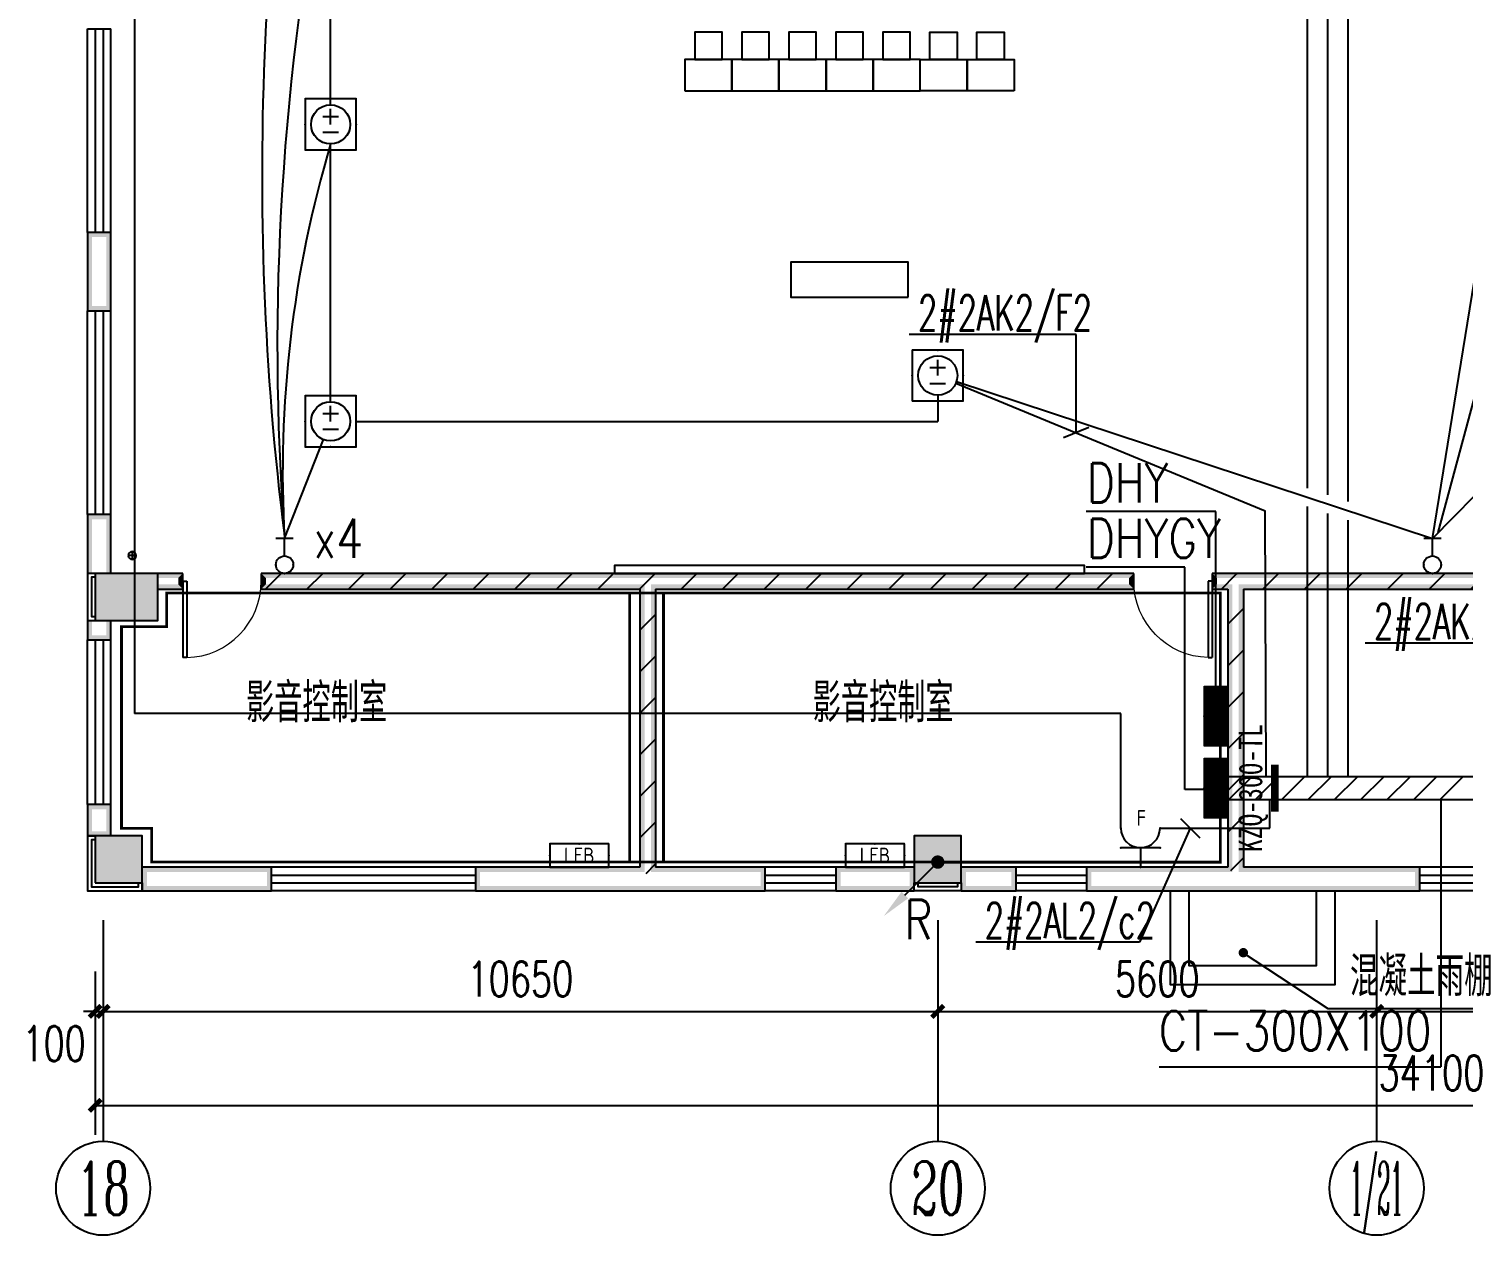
# Model space of a CAD drawing. Extents: x 101023 to 279373, y -114511 to 293844.
# Drawn here: x 205381 to 223686, y 81442 to 96838 of the extents above; entities that cross this region are included whole.
import ezdxf
from ezdxf.enums import TextEntityAlignment as Align

# ---------------------------------------------------------------- set-up
doc = ezdxf.new("R2010")
doc.units = 0
doc.header["$LTSCALE"] = 1000
doc.header["$MEASUREMENT"] = 0
for name, color, linetype in [('A-WALL-PATT', 252, 'Continuous'), ('AXIS', 3, 'Continuous'), ('AXIS_TEXT', 7, 'Continuous'), ('BZ', 7, 'Continuous'), ('CABLETRAY', 3, 'Continuous'), ('COLUMN', 2, 'Continuous'), ('DIM-照明', 3, 'Continuous'), ('DIM_LEAD', 3, 'Continuous'), ('DOOR_FIRE', 4, 'Continuous'), ('EQUIP-动力', 3, 'Continuous'), ('EQUIP-插座', 3, 'Continuous'), ('EQUIP-照明', 3, 'Continuous'), ('EQUIP-箱柜', 3, 'Continuous'), ('LWIRE', 4, 'Continuous'), ('PUB_DIM', 3, 'Continuous'), ('PUB_HATCH', 8, 'Continuous'), ('PUB_TEXT', 7, 'Continuous'), ('PUB_WALL', 2, 'Continuous'), ('STAIR', 2, 'Continuous'), ('TEL_HATCH', 8, 'Continuous'), ('WALL', 2, 'Continuous'), ('WINDOW', 2, 'Continuous'), ('WIRE-接地', 4, 'Continuous'), ('WIRE-照明', 6, 'Continuous'), ('家具', 8, 'Continuous'), ('抗震支吊架', 2, 'Continuous'), ('排水', 153, 'Continuous')]:
    doc.layers.add(name, color=color, linetype=linetype)
doc.styles.add('_TCH_AXIS', font='COMPLEX', dxfattribs={"bigfont": 'GBCBIG'})
doc.styles.add('_TCH_DIM', font='simplex.shx', dxfattribs={"bigfont": 'gbcbig.shx'})
doc.styles.add('_TCH_DIM_T3', font='SIMPLEX', dxfattribs={"width": 0.705882, "bigfont": 'GBCBIG'})
doc.styles.add('_TEL_ATTDEF', font='gbenor', dxfattribs={"bigfont": 'gbcbig'})
doc.styles.add('_TEL_DIM', font='simplex.shx', dxfattribs={"width": 0.8, "height": 3.5, "bigfont": 'gbcbig.shx'})
doc.styles.add('COMPLEX', font='COMPLEX')
doc.styles.add('kzcad', font='', dxfattribs={"width": 0.8})
doc.styles.get("Standard").update_dxf_attribs({"font": 'simplex.shx', "width": 0.8, "bigfont": 'gbcbig.shx'})
doc.styles.add('TG_LINETYPE', font='simplex.shx', dxfattribs={"width": 0.8, "height": 4.5, "bigfont": 'gbcbig.shx'})
doc.styles.get('kzcad').set_extended_font_data('SimSun')
doc.linetypes.add('TG_接地', pattern='A,0.75,0,["/",TG_LINETYPE,S=0.05,R=-8.594367,X=-0.1,Y=-0.045],0.65,-0.13,0.13,-0.13', length=2)
doc.dimstyles.new('_TCH_ARCH&&150', dxfattribs={"dimtxt": 446.25, "dimasz": 150, "dimexe": 375, "dimexo": 450, "dimgap": 189.375, "dimtad": 1, "dimdec": 0, "dimzin": 0, "dimdsep": 46, "dimtxsty": '_TCH_DIM_T3', "dimblk": 'ARCHTICK', "dimcen": 0.09, "dimclrt": 7, "dimazin": 2, "dimtfac": 1, "dimtdec": 0, "dimtix": 1, "dimtmove": 2, "dimatfit": 3, "dimfxl": 1, "dimtolj": 1, "dimtzin": 0, "dimarcsym": 0})
pattern_1 = [(45, (-906447.23, -635367.28), (-265.16515, 265.16515), [])]

# ---------------------------------------------------------------- blocks, each defined once
blk = doc.blocks.new('$equip$00002889')
for p, q in [((-0.65, 0.65), (-0.65, -0.65)), ((0.65, 0.65), (-0.65, 0.65)), ((0, 0), (0, 0.4)), ((0.65, -0.65), (0.65, 0.65)), ((-0.2, 0.2), (0.2, 0.2)), ((-0.2, -0.2), (0.2, -0.2)), ((-0.65, -0.65), (0.65, -0.65))]:
    blk.add_line(p, q)
at = {"const_width": 0.04}
blk.add_lwpolyline([(-0.65, 0.65), (-0.65, -0.65), (0.65, -0.65), (0.65, 0.65), (-0.65, 0.65), (-0.65, -0.65)], dxfattribs=at)
blk.add_circle((0, 0), 0.5)
for p in [(0, 0.65), (-0.65, 0), (0.65, 0), (0, -0.65)]:
    blk.add_point(p)
at = {"color": 7, "style": '_TEL_DIM', "flags": 1}
for tag in ['A', 'REMARK']:
    blk.add_attdef(tag, text='', height=0.00002, dxfattribs=at).set_placement((0, 0), align=Align.MIDDLE_CENTER)
blk = doc.blocks.new('$equip$00002810')
for p, q in [((0.5, 0.5), (-0.5, 0.5)), ((0, 0.5), (0, 0))]:
    blk.add_line(p, q)
blk.add_arc((0, 1), 0.5, 180, 0)
for p in [(-0.5, 1), (0.5, 1), (-0.5, 0.5), (0.5, 0.5), (0, 0)]:
    blk.add_point(p)
at = {"color": 7, "style": '_TEL_DIM'}
blk.add_attdef('$TEXT$', text='', height=0.4, dxfattribs=at).set_placement((0.023, 1.257), align=Align.MIDDLE_CENTER)
at = {"color": 7, "style": '_TEL_DIM', "flags": 1}
for tag in ['A', 'REMARK']:
    blk.add_attdef(tag, text='', height=0.000025, dxfattribs=at).set_placement((0, 0), align=Align.MIDDLE_CENTER)
blk = doc.blocks.new('*X151')
at = {"color": 0}
for p, q in [((-250, 33), (-83, 200)), ((-250, 68), (-118, 200)), ((-250, 104), (-154, 200)), ((-250, 139), (-189, 200)), ((-250, 174), (-224, 200)), ((-247, 0), (-47, 200)), ((-212, 0), (-12, 200)), ((-177, 0), (23, 200)), ((-141, 0), (59, 200)), ((-106, 0), (94, 200)), ((-71, 0), (129, 200)), ((-35, 0), (165, 200)), ((0, 0), (200, 200)), ((35, 0), (235, 200)), ((71, 0), (250, 179)), ((106, 0), (250, 144)), ((141, 0), (250, 109)), ((177, 0), (250, 73)), ((212, 0), (250, 38)), ((247, 0), (250, 3))]:
    blk.add_line(p, q, dxfattribs=at)
blk = doc.blocks.new('$equip$00002943')
for p, q in [((-0.75, 0.6), (-0.75, 0)), ((0.75, 0.6), (-0.75, 0.6)), ((0.75, 0), (0.75, 0.6)), ((-0.75, 0), (0.75, 0))]:
    blk.add_line(p, q)
for points, const_width in [([(-0.75, 0.3), (0.75, 0.3)], 0.6), ([(-0.75, 0.6), (-0.75, 0), (0.75, 0), (0.75, 0.6), (-0.75, 0.6), (-0.75, 0)], 0.04)]:
    blk.add_lwpolyline(points, dxfattribs=dict(const_width=const_width))
for p in [(0, 0.6), (-0.75, 0.3), (0, 0), (0.75, 0.3)]:
    blk.add_point(p)
at = {"xscale": 0.00300000000061118, "yscale": 0.00300000000061118, "zscale": 0.00300000000061118}
blk.add_blockref('*X151', (0, 0), dxfattribs=at)
at = {"color": 7, "style": '_TEL_DIM', "flags": 1}
for tag in ['A', 'REMARK']:
    blk.add_attdef(tag, text='', height=0.00002, dxfattribs=at).set_placement((0, 0), align=Align.MIDDLE_CENTER)
blk = doc.blocks.new('$equip$00002672')
for p, q in [((0.222, 0.889), (-0.222, 0.889)), ((0, 0.444), (0, 0.889))]:
    blk.add_line(p, q)
blk.add_circle((0, 0.222), 0.222)
for p in [(0, 0.889), (-0.222, 0.222), (0, 0), (0.222, 0.222)]:
    blk.add_point(p)
at = {"color": 7, "style": '_TEL_DIM', "flags": 1}
for tag in ['A', 'REMARK']:
    blk.add_attdef(tag, text='', height=0.00002, dxfattribs=at).set_placement((0, 0), align=Align.MIDDLE_CENTER)
blk = doc.blocks.new('ng')
at = {"layer": '排水'}
for p, q in [((345991, 781358), (346091, 781358)), ((346041, 781408), (346041, 781308))]:
    blk.add_line(p, q, dxfattribs=at)
blk.add_circle((346041, 781358), 50, dxfattribs=at)
blk = doc.blocks.new('雨水管')
at = {"layer": '排水', "xscale": -1}
blk.add_blockref('ng', (1354071, -102889), dxfattribs=at)
blk = doc.blocks.new('_AXISO')
blk.add_circle((0, 0), 0.5)
at = {"layer": 'AXIS_TEXT', "style": 'COMPLEX', "width": 1.041667}
blk.add_attdef('A', text='', height=0.56, dxfattribs=at).set_placement((-0.25, -0.28), (0.25, -0.28), align=Align.FIT)
blk = doc.blocks.new('_ArchTick')
at = {"color": 0, "linetype": 'ByBlock', "const_width": 0.4}
blk.add_lwpolyline([(-0.5, -0.5), (0.5, 0.5)], dxfattribs=at)
blk = doc.blocks.new('*D101')
at = {"layer": 'Defpoints', "color": 0, "transparency": 16777216}
for p in [(1007608, 802280), (1041708, 802280), (1041708, 800203)]:
    blk.add_point(p, dxfattribs=at)
at = {"layer": 'PUB_DIM', "color": 0, "lineweight": -2, "transparency": 16777216}
for p, q in [((1007608, 801830), (1007608, 799828)), ((1041708, 801830), (1041708, 799828)), ((1007608, 800203), (1041708, 800203))]:
    blk.add_line(p, q, dxfattribs=at)
at = {"layer": 'PUB_DIM', "color": 0, "lineweight": -2, "transparency": 16777216, "xscale": 150, "yscale": 150, "zscale": 150, "rotation": 180}
blk.add_blockref('_ArchTick', (1007608, 800203), dxfattribs=at)
at = {"layer": 'PUB_DIM', "color": 0, "lineweight": -2, "transparency": 16777216, "xscale": 150, "yscale": 150, "zscale": 150}
blk.add_blockref('_ArchTick', (1041708, 800203), dxfattribs=at)
at = {"layer": 'PUB_DIM', "color": 7, "transparency": 16777216, "insert": (1024658, 800616), "char_height": 446.2, "attachment_point": 5, "style": '_TCH_DIM_T3'}
blk.add_mtext('\\A1;34100', dxfattribs=at)
blk = doc.blocks.new('*D102')
at = {"layer": 'Defpoints', "color": 0, "transparency": 16777216}
for p in [(1007608, 802363), (1007708, 802363), (1007708, 801403)]:
    blk.add_point(p, dxfattribs=at)
at = {"layer": 'PUB_DIM', "color": 0, "lineweight": -2, "transparency": 16777216}
for p, q in [((1007608, 801913), (1007608, 801028)), ((1007708, 801913), (1007708, 801028)), ((1007608, 801403), (1007458, 801403)), ((1007608, 801403), (1007708, 801403)), ((1007708, 801403), (1007858, 801403))]:
    blk.add_line(p, q, dxfattribs=at)
at = {"layer": 'PUB_DIM', "color": 0, "lineweight": -2, "transparency": 16777216, "xscale": 150, "yscale": 150, "zscale": 150}
blk.add_blockref('_ArchTick', (1007608, 801403), dxfattribs=at)
at = {"layer": 'PUB_DIM', "color": 0, "lineweight": -2, "transparency": 16777216, "xscale": 150, "yscale": 150, "zscale": 150, "rotation": 180}
blk.add_blockref('_ArchTick', (1007708, 801403), dxfattribs=at)
at = {"layer": 'PUB_DIM', "color": 7, "transparency": 16777216, "insert": (1007083, 800991), "char_height": 446.2, "attachment_point": 5, "style": '_TCH_DIM_T3'}
blk.add_mtext('\\A1;100', dxfattribs=at)
blk = doc.blocks.new('*D103')
at = {"layer": 'Defpoints', "color": 0, "transparency": 16777216}
for p in [(1007708, 802363), (1018358, 802363), (1018358, 801403)]:
    blk.add_point(p, dxfattribs=at)
at = {"layer": 'PUB_DIM', "color": 0, "lineweight": -2, "transparency": 16777216}
for p, q in [((1007708, 801913), (1007708, 801028)), ((1018358, 801913), (1018358, 801028)), ((1007708, 801403), (1018358, 801403))]:
    blk.add_line(p, q, dxfattribs=at)
at = {"layer": 'PUB_DIM', "color": 0, "lineweight": -2, "transparency": 16777216, "xscale": 150, "yscale": 150, "zscale": 150, "rotation": 180}
blk.add_blockref('_ArchTick', (1007708, 801403), dxfattribs=at)
at = {"layer": 'PUB_DIM', "color": 0, "lineweight": -2, "transparency": 16777216, "xscale": 150, "yscale": 150, "zscale": 150}
blk.add_blockref('_ArchTick', (1018358, 801403), dxfattribs=at)
at = {"layer": 'PUB_DIM', "color": 7, "transparency": 16777216, "insert": (1013033, 801816), "char_height": 446.2, "attachment_point": 5, "style": '_TCH_DIM_T3'}
blk.add_mtext('\\A1;10650', dxfattribs=at)
blk = doc.blocks.new('*D104')
at = {"layer": 'Defpoints', "color": 0, "transparency": 16777216}
for p in [(1018358, 802363), (1023958, 802363), (1023958, 801403)]:
    blk.add_point(p, dxfattribs=at)
at = {"layer": 'PUB_DIM', "color": 0, "lineweight": -2, "transparency": 16777216}
for p, q in [((1018358, 801913), (1018358, 801028)), ((1023958, 801913), (1023958, 801028)), ((1018358, 801403), (1023958, 801403))]:
    blk.add_line(p, q, dxfattribs=at)
at = {"layer": 'PUB_DIM', "color": 0, "lineweight": -2, "transparency": 16777216, "xscale": 150, "yscale": 150, "zscale": 150, "rotation": 180}
blk.add_blockref('_ArchTick', (1018358, 801403), dxfattribs=at)
at = {"layer": 'PUB_DIM', "color": 0, "lineweight": -2, "transparency": 16777216, "xscale": 150, "yscale": 150, "zscale": 150}
blk.add_blockref('_ArchTick', (1023958, 801403), dxfattribs=at)
at = {"layer": 'PUB_DIM', "color": 7, "transparency": 16777216, "insert": (1021158, 801816), "char_height": 446.2, "attachment_point": 5, "style": '_TCH_DIM_T3'}
blk.add_mtext('\\A1;5600', dxfattribs=at)
blk = doc.blocks.new('*D105')
at = {"layer": 'Defpoints', "color": 0, "transparency": 16777216}
for p in [(1023958, 802363), (1028858, 802363), (1028858, 801403)]:
    blk.add_point(p, dxfattribs=at)
at = {"layer": 'PUB_DIM', "color": 0, "lineweight": -2, "transparency": 16777216}
for p, q in [((1023958, 801913), (1023958, 801028)), ((1028858, 801913), (1028858, 801028)), ((1023958, 801403), (1028858, 801403))]:
    blk.add_line(p, q, dxfattribs=at)
at = {"layer": 'PUB_DIM', "color": 0, "lineweight": -2, "transparency": 16777216, "xscale": 150, "yscale": 150, "zscale": 150, "rotation": 180}
blk.add_blockref('_ArchTick', (1023958, 801403), dxfattribs=at)
at = {"layer": 'PUB_DIM', "color": 0, "lineweight": -2, "transparency": 16777216, "xscale": 150, "yscale": 150, "zscale": 150}
blk.add_blockref('_ArchTick', (1028858, 801403), dxfattribs=at)
at = {"layer": 'PUB_DIM', "color": 7, "transparency": 16777216, "insert": (1026408, 801816), "char_height": 446.2, "attachment_point": 5, "style": '_TCH_DIM_T3'}
blk.add_mtext('\\A1;4900', dxfattribs=at)
blk = doc.blocks.new('gf')
at = {"layer": '家具'}
for points in [[(710704, 817613), (710704, 823613), (710804, 823613), (710804, 817613)], [(716859, 822713), (716859, 822113), (717259, 822113), (717259, 822713)], [(717259, 822588), (717259, 822238), (717609, 822238), (717609, 822588)], [(716859, 822113), (716859, 821513), (717259, 821513), (717259, 822113)], [(717259, 821988), (717259, 821638), (717609, 821638), (717609, 821988)], [(714226, 821363), (714676, 821363), (714676, 819863), (714226, 819863)], [(716859, 820913), (716859, 821513), (717259, 821513), (717259, 820913)], [(717259, 821038), (717259, 821388), (717609, 821388), (717609, 821038)], [(716859, 820313), (716859, 820913), (717259, 820913), (717259, 820313)], [(717259, 820438), (717259, 820788), (717609, 820788), (717609, 820438)], [(716859, 819713), (716859, 820313), (717259, 820313), (717259, 819713)], [(717259, 819838), (717259, 820188), (717609, 820188), (717609, 819838)], [(716859, 819113), (716859, 819713), (717259, 819713), (717259, 819113)], [(717259, 819238), (717259, 819588), (717609, 819588), (717609, 819238)], [(716859, 818513), (716859, 819113), (717259, 819113), (717259, 818513)], [(717259, 818638), (717259, 818988), (717609, 818988), (717609, 818638)]]:
    blk.add_lwpolyline(points, close=True, dxfattribs=at)
blk = doc.blocks.new('$WINLIB2D$00000001')
at = {"color": 0}
for points in [[(-0.5, 0.5), (-0.5, -0.5)], [(-0.5, 0.5), (0.5, 0.5)], [(0.5, -0.5), (0.5, 0.5)], [(0.5, 0.1667), (-0.5, 0.1667)], [(0.5, -0.1667), (-0.5, -0.1667)], [(-0.5, -0.5), (0.5, -0.5)]]:
    blk.add_lwpolyline(points, dxfattribs=at)
blk = doc.blocks.new('$DorLib2D$00000001')
for p, q in [((0.45, 0.975), (0.5, 0.975)), ((0.45, 0), (0.45, 0.975)), ((0.5, 0), (0.5, 0.975)), ((0.5, 0), (0.45, 0))]:
    blk.add_line(p, q)
at = {"lineweight": 13}
blk.add_arc((0.475, 0), 0.975, 91.4693, 180, dxfattribs=at)
blk = doc.blocks.new('_FZH')
blk.add_lwpolyline([(-0.5, -0.5), (0.5, -0.5), (0.5, 0.5), (-0.5, 0.5)], close=True)
at = {"layer": 'PUB_HATCH'}
blk.add_solid([(-0.5, -0.5), (0.5, -0.5), (-0.5, 0.5), (0.5, 0.5)], dxfattribs=at)
blk = doc.blocks.new('$TelecSys$00000080')
for p, q in [((-0.7, -0.7), (0, 0)), ((0.104, 0.104), (0.104, 0.104)), ((-0.104, -0.104), (-0.104, -0.104))]:
    blk.add_line(p, q)
at = {"const_width": 0.142}
blk.add_lwpolyline([(0.071, 0, 1), (-0.071, 0, 1)], format="xyb", close=True, dxfattribs=at)
blk.add_solid([(-0.63, -0.77), (-0.77, -0.63), (-1.15, -1.15)])
at = {"width": 0.8, "flags": 9}
blk.add_attdef('A', (0, 0), '', height=0.00002, rotation=180, dxfattribs=at)
blk = doc.blocks.new('$equip$00002908')
for p, q in [((0.75, 0.6), (-0.75, 0.6)), ((-0.75, 0.6), (-0.75, 0)), ((0.75, 0), (0.75, 0.6)), ((-0.75, 0), (0.75, 0))]:
    blk.add_line(p, q)
at = {"const_width": 0.04}
blk.add_lwpolyline([(-0.75, 0.6), (-0.75, 0), (0.75, 0), (0.75, 0.6), (-0.75, 0.6), (-0.75, 0)], dxfattribs=at)
for p in [(0, 0.6), (-0.75, 0.3), (0, 0), (0.75, 0.3)]:
    blk.add_point(p)
at = {"color": 7, "style": '_TEL_DIM'}
blk.add_attdef('$TEXT$', text='', height=0.4, dxfattribs=at).set_placement((0, 0.3), align=Align.MIDDLE_CENTER)
at = {"color": 7, "style": '_TEL_DIM', "flags": 1}
for tag in ['A', 'REMARK']:
    blk.add_attdef(tag, text='', height=0.00002, dxfattribs=at).set_placement((0, 0), align=Align.MIDDLE_CENTER)
blk = doc.blocks.new('ERT')
at = {"layer": 'AXIS'}
for p, q in [((1007708.2, 802565.3), (1007708.2, 799745.8)), ((1018358.2, 802565.3), (1018358.2, 799745.8)), ((1023958.2, 802565.3), (1023958.2, 799745.8))]:
    blk.add_line(p, q, dxfattribs=at)
ref = blk.add_blockref('_AXISO', (1007708.2, 799145.8), dxfattribs=dict(at, xscale=1200, yscale=1200, zscale=1200))
ref.add_attrib('A', '18', dxfattribs={"layer": 'AXIS_TEXT', "height": 678.82, "style": '_TCH_AXIS', "width": 0.724138}).set_placement((1007368.8, 798806.4), (1008047.6, 798806.4), align=Align.FIT)
ref = blk.add_blockref('_AXISO', (1018358.2, 799145.8), dxfattribs=dict(at, xscale=1200, yscale=1200, zscale=1200))
ref.add_attrib('A', '20', dxfattribs={"layer": 'AXIS_TEXT', "height": 678.82, "style": '_TCH_AXIS', "width": 0.617647}).set_placement((1018018.8, 798806.4), (1018697.6, 798806.4), align=Align.FIT)
ref = blk.add_blockref('_AXISO', (1023958.2, 799145.8), dxfattribs=dict(at, xscale=1200, yscale=1200, zscale=1200))
ref.add_attrib('A', '1/21', dxfattribs={"layer": 'AXIS_TEXT', "height": 678.82, "style": '_TCH_AXIS', "width": 0.318182}).set_placement((1023618.8, 798806.4), (1024297.6, 798806.4), align=Align.FIT)
at = {"layer": 'PUB_DIM'}
dim = blk.add_linear_dim(base=(1007708.2, 801403), p1=(1007608.2, 802362.7), p2=(1007708.2, 802362.7), angle=0, dimstyle='_TCH_ARCH&&150', dxfattribs=at)
dim.commit()
dim.dimension.update_dxf_attribs({"geometry": '*D102', "text_midpoint": (1007083.2, 800990.5), "dimtype": 129})
for p1, p2, distance, picture, middle in [((1007708.2, 802362.7), (1018358.2, 802362.7), -959.7, '*D103', (1013033.2, 801815.5)), ((1018358.2, 802362.7), (1023958.2, 802362.7), -959.7, '*D104', (1021158.2, 801815.5)), ((1023958.2, 802362.7), (1028858.2, 802362.7), -959.7, '*D105', (1026408.2, 801815.5)), ((1007608.2, 802279.9), (1041708.2, 802279.9), -2076.9, '*D101', (1024658.2, 800615.5))]:
    dim = blk.add_aligned_dim(p1=p1, p2=p2, distance=distance, dimstyle='_TCH_ARCH&&150', dxfattribs=at)
    dim.commit()
    dim.dimension.update_dxf_attribs({"geometry": picture, "text_midpoint": middle})
blk = doc.blocks.new('A$C54854E18')
at = {"layer": 'A-WALL-PATT'}
h = blk.add_hatch(dxfattribs=at)
h.set_pattern_fill('普通砖', color=256, scale=150, style=0)
h.set_pattern_definition(pattern_1)
h.paths.add_polyline_path([(90749.9, 42605.5), (90749.9, 42405.5), (91068.2, 42405.5), (91068.2, 42605.5)])
h = blk.add_hatch(dxfattribs=at)
h.set_pattern_fill('普通砖', color=256, scale=150, style=0)
h.set_pattern_definition(pattern_1)
h.paths.add_polyline_path([(97000, 42472.2), (97000, 42605.5), (92068.2, 42605.5), (92068.2, 42405.5), (96900, 42405.5), (96960, 42465.5)])
h = blk.add_hatch(dxfattribs=at)
h.set_pattern_fill('普通砖', color=256, scale=150, style=0)
h.set_pattern_definition(pattern_1)
h.paths.add_polyline_path([(97000, 42472.2), (96960, 42465.5), (96900, 42405.5), (96900, 38855.5), (97000, 38755.5), (97100, 38855.5), (97100, 42405.5), (97040, 42465.5)])
h = blk.add_hatch(dxfattribs=at)
h.set_pattern_fill('普通砖', color=256, scale=150, style=0)
h.set_pattern_definition(pattern_1)
h.paths.add_polyline_path([(97040, 42465.5), (97100, 42405.5), (103201.6, 42405.5), (103201.6, 42605.5), (97000, 42605.5), (97000, 42472.2)])
h = blk.add_hatch(dxfattribs=at)
h.set_pattern_fill('普通砖', color=256, scale=150, style=0)
h.set_pattern_definition(pattern_1)
h.paths.add_polyline_path([(104500, 42472.2), (104500, 42605.5), (104201.6, 42605.5), (104201.6, 42405.5), (104400, 42405.5), (104460, 42465.5)])
h = blk.add_hatch(dxfattribs=at)
h.set_pattern_fill('普通砖', color=256, scale=150, style=0)
h.set_pattern_definition(pattern_1)
h.paths.add_polyline_path([(104500, 42472.2), (104460, 42465.5), (104400, 42405.5), (104400, 38855.5), (104500, 38755.5), (104600, 38855.5), (104600, 42405.5), (104540, 42465.5)])
h = blk.add_hatch(dxfattribs=at)
h.set_pattern_fill('普通砖', color=256, scale=150, style=0)
h.set_pattern_definition(pattern_1)
h.paths.add_polyline_path([(104540, 42465.5), (104600, 42405.5), (109499.9, 42405.5), (109499.9, 42605.5), (104500, 42605.5), (104500, 42472.2)])
at = {"layer": 'PUB_WALL'}
for points in [[(89850, 46955.5), (89850, 45955.5), (89910, 46015.5), (89910, 46895.5)], [(90150, 46955.5), (89850, 46955.5), (89910, 46895.5), (90090, 46895.5)], [(90150, 45955.5), (90150, 46955.5), (90090, 46895.5), (90090, 46015.5)], [(89850, 45955.5), (90150, 45955.5), (90090, 46015.5), (89910, 46015.5)], [(90150, 43355.5), (89850, 43355.5), (89910, 43295.5), (90090, 43295.5)], [(89850, 43355.5), (89850, 42605.5), (89910, 42605.5), (89910, 43295.5)], [(90150, 42605.5), (90150, 43355.5), (90090, 43295.5), (90090, 42605.5)], [(90749.9, 42605.5), (89949.9, 42605.5), (90009.9, 42545.5), (90689.9, 42545.5)], [(89949.9, 42605.5), (89949.9, 42005.5), (90009.9, 42065.5), (90009.9, 42545.5)], [(90749.9, 42005.5), (90749.9, 42605.5), (90689.9, 42545.5), (90689.9, 42065.5)], [(90749.9, 42605.5), (90749.9, 42545.5), (91008.2, 42545.5), (91068.2, 42605.5)], [(91068.2, 42405.5), (91068.2, 42605.5), (91008.2, 42545.5), (91008.2, 42465.5)], [(97000, 42605.5), (92068.2, 42605.5), (92128.2, 42545.5), (97000, 42545.5)], [(92068.2, 42605.5), (92068.2, 42405.5), (92128.2, 42465.5), (92128.2, 42545.5)], [(103201.6, 42605.5), (97000, 42605.5), (97000, 42545.5), (103141.6, 42545.5)], [(103201.6, 42405.5), (103201.6, 42605.5), (103141.6, 42545.5), (103141.6, 42465.5)], [(104500, 42605.5), (104201.6, 42605.5), (104261.6, 42545.5), (104500, 42545.5)], [(104201.6, 42605.5), (104201.6, 42405.5), (104261.6, 42465.5), (104261.6, 42545.5)], [(109499.9, 42605.5), (104500, 42605.5), (104500, 42545.5), (109439.9, 42545.5)], [(90749.9, 42465.5), (90749.9, 42405.5), (91068.2, 42405.5), (91008.2, 42465.5)], [(92068.2, 42405.5), (96900, 42405.5), (96960, 42465.5), (92128.2, 42465.5)], [(96900, 42405.5), (96900, 38855.5), (96960, 38795.5), (96960, 42465.5)], [(97100, 42405.5), (103201.6, 42405.5), (103141.6, 42465.5), (97040, 42465.5)], [(97100, 42405.5), (97100, 38855.5), (97040, 38795.5), (97040, 42465.5)], [(104201.6, 42405.5), (104400, 42405.5), (104460, 42465.5), (104261.6, 42465.5)], [(104400, 42405.5), (104400, 38855.5), (104460, 38795.5), (104460, 42465.5)], [(104600, 42405.5), (109499.9, 42405.5), (109439.9, 42465.5), (104540, 42465.5)], [(104600, 42405.5), (104600, 38855.5), (104540, 38795.5), (104540, 42465.5)], [(89850, 42005.5), (89850, 41755.5), (89910, 41815.5), (89910, 42005.5)], [(89949.9, 42005.5), (90749.9, 42005.5), (90689.9, 42065.5), (90009.9, 42065.5)], [(90150, 41755.5), (90150, 42005.5), (90090, 42005.5), (90090, 41815.5)], [(89850, 41755.5), (90150, 41755.5), (90090, 41815.5), (89910, 41815.5)], [(90150, 39655.5), (89850, 39655.5), (89910, 39595.5), (90090, 39595.5)], [(89850, 39655.5), (89850, 39255.5), (89910, 39315.5), (89910, 39595.5)], [(90150, 39255.5), (90150, 39655.5), (90090, 39595.5), (90090, 39315.5)], [(89949.9, 39255.5), (90150, 39255.5), (90090, 39315.5), (89910, 39315.5), (89850, 39255.5)], [(90549.9, 39255.5), (89949.9, 39255.5), (90009.9, 39195.5), (90489.9, 39195.5)], [(89949.9, 39255.5), (89949.9, 38655.5), (90009.9, 38715.5), (90009.9, 39195.5)], [(90549.9, 38655.5), (90549.9, 39255.5), (90489.9, 39195.5), (90489.9, 38715.5)], [(100999.9, 39255.5), (100399.9, 39255.5), (100459.9, 39195.5), (100939.9, 39195.5)], [(100399.9, 39255.5), (100399.9, 38655.5), (100459.9, 38715.5), (100459.9, 39195.5)], [(100999.9, 38655.5), (100999.9, 39255.5), (100939.9, 39195.5), (100939.9, 38715.5)], [(92199.7, 38855.5), (90549.9, 38855.5), (90609.9, 38795.5), (92139.7, 38795.5)], [(90549.9, 38855.5), (90549.9, 38555.5), (90609.9, 38615.5), (90609.9, 38795.5)], [(92199.7, 38555.5), (92199.7, 38855.5), (92139.7, 38795.5), (92139.7, 38615.5)], [(96900, 38855.5), (94799.7, 38855.5), (94859.7, 38795.5), (96960, 38795.5)], [(94799.7, 38855.5), (94799.7, 38555.5), (94859.7, 38615.5), (94859.7, 38795.5)], [(98499.4, 38855.5), (97100, 38855.5), (97040, 38795.5), (98439.4, 38795.5)], [(98499.4, 38555.5), (98499.4, 38855.5), (98439.4, 38795.5), (98439.4, 38615.5)], [(100399.9, 38855.5), (99399.4, 38855.5), (99459.4, 38795.5), (100339.9, 38795.5)], [(99399.4, 38855.5), (99399.4, 38555.5), (99459.4, 38615.5), (99459.4, 38795.5)], [(100399.9, 38555.5), (100399.9, 38855.5), (100339.9, 38795.5), (100339.9, 38615.5)], [(101699.7, 38855.5), (100999.9, 38855.5), (101059.9, 38795.5), (101639.7, 38795.5)], [(100999.9, 38855.5), (100999.9, 38555.5), (101059.9, 38615.5), (101059.9, 38795.5)], [(101699.7, 38555.5), (101699.7, 38855.5), (101639.7, 38795.5), (101639.7, 38615.5)], [(104400, 38855.5), (102599.7, 38855.5), (102659.7, 38795.5), (104460, 38795.5)], [(102599.7, 38855.5), (102599.7, 38555.5), (102659.7, 38615.5), (102659.7, 38795.5)], [(106849.5, 38855.5), (104600, 38855.5), (104540, 38795.5), (106789.5, 38795.5)], [(106849.5, 38555.5), (106849.5, 38855.5), (106789.5, 38795.5), (106789.5, 38615.5)], [(89949.9, 38655.5), (90549.9, 38655.5), (90489.9, 38715.5), (90009.9, 38715.5)], [(100399.9, 38655.5), (100999.9, 38655.5), (100939.9, 38715.5), (100459.9, 38715.5)], [(90549.9, 38555.5), (92199.7, 38555.5), (92139.7, 38615.5), (90609.9, 38615.5)], [(94799.7, 38555.5), (97000, 38555.5), (97000, 38615.5), (94859.7, 38615.5)], [(97000, 38555.5), (98499.4, 38555.5), (98439.4, 38615.5), (97000, 38615.5)], [(99399.4, 38555.5), (100399.9, 38555.5), (100339.9, 38615.5), (99459.4, 38615.5)], [(100999.9, 38555.5), (101699.7, 38555.5), (101639.7, 38615.5), (101059.9, 38615.5)], [(102599.7, 38555.5), (104500, 38555.5), (104500, 38615.5), (102659.7, 38615.5)], [(104500, 38555.5), (106849.5, 38555.5), (106789.5, 38615.5), (104500, 38615.5)]]:
    blk.add_hatch(color=256, dxfattribs=at).paths.add_polyline_path(points)
for points in [[(89949.9, 42605.5), (89850, 42605.5), (89850, 42005.5), (89949.9, 42005.5)], [(89949.9, 42555.5), (89900, 42555.5), (89900, 42055.5), (89949.9, 42055.5)], [(89949.9, 39255.5), (89850, 39255.5), (89850, 38555.5), (90549.9, 38555.5), (90549.9, 38655.5)], [(89949.9, 39205.5), (89900, 39205.5), (89900, 38605.5), (90499.9, 38605.5), (90499.9, 38655.5)], [(100999.9, 38655.5), (100999.9, 38555.5), (100399.9, 38555.5), (100399.9, 38655.5)], [(100949.9, 38655.5), (100949.9, 38605.5), (100449.9, 38605.5), (100449.9, 38655.5)]]:
    blk.add_lwpolyline(points)
at = {"layer": 'DIM_LEAD'}
for p, q in [((104598.9, 37764.9), (105675.7, 37052.5)), ((105675.7, 37052.5), (107740.2, 37052.5))]:
    blk.add_line(p, q, dxfattribs=at)
at = {"layer": 'DIM_LEAD', "const_width": 60}
blk.add_lwpolyline([(104573.9, 37781.5, 1), (104623.9, 37748.4, 1)], format="xyb", close=True, dxfattribs=at)
at = {"layer": 'WALL'}
for p, q in [((89850, 46955.5), (89850, 45955.5)), ((90150, 46955.5), (89850, 46955.5)), ((90150, 45955.5), (90150, 46955.5)), ((89850, 45955.5), (90150, 45955.5)), ((90150, 43355.5), (89850, 43355.5)), ((89850, 43355.5), (89850, 42605.5)), ((90150, 42605.5), (90150, 43355.5)), ((91068.2, 42605.5), (90749.9, 42605.5)), ((91068.2, 42405.5), (91068.2, 42605.5)), ((97000, 42605.5), (92068.2, 42605.5)), ((92068.2, 42605.5), (92068.2, 42405.5)), ((103201.6, 42605.5), (97000, 42605.5)), ((103201.6, 42405.5), (103201.6, 42605.5)), ((104500, 42605.5), (104201.6, 42605.5)), ((104201.6, 42605.5), (104201.6, 42405.5)), ((109499.9, 42605.5), (104500, 42605.5)), ((90749.9, 42405.5), (91068.2, 42405.5)), ((92068.2, 42405.5), (96900, 42405.5)), ((96900, 42405.5), (96900, 38855.5)), ((97100, 42405.5), (103201.6, 42405.5)), ((97100, 42405.5), (97100, 38855.5)), ((104201.6, 42405.5), (104400, 42405.5)), ((104400, 42405.5), (104400, 38855.5)), ((104600, 42405.5), (109499.9, 42405.5)), ((104600, 42405.5), (104600, 38855.5)), ((89850, 42005.5), (89850, 41755.5)), ((90150, 41755.5), (90150, 42005.5)), ((89850, 41755.5), (90150, 41755.5)), ((90150, 39655.5), (89850, 39655.5)), ((89850, 39655.5), (89850, 39255.5)), ((90150, 39255.5), (90150, 39655.5)), ((89850, 39255.5), (89949.9, 39255.5)), ((92199.7, 38855.5), (90549.9, 38855.5)), ((92199.7, 38555.5), (92199.7, 38855.5)), ((96900, 38855.5), (94799.7, 38855.5)), ((94799.7, 38855.5), (94799.7, 38555.5)), ((98499.4, 38855.5), (97100, 38855.5)), ((98499.4, 38555.5), (98499.4, 38855.5)), ((100399.9, 38855.5), (99399.4, 38855.5)), ((99399.4, 38855.5), (99399.4, 38555.5)), ((101699.7, 38855.5), (100999.9, 38855.5)), ((101699.7, 38555.5), (101699.7, 38855.5)), ((104400, 38855.5), (102599.7, 38855.5)), ((102599.7, 38855.5), (102599.7, 38555.5)), ((106849.5, 38855.5), (104600, 38855.5)), ((106849.5, 38555.5), (106849.5, 38855.5)), ((90549.9, 38655.5), (90549.9, 38555.5)), ((100399.9, 38555.5), (100399.9, 38655.5)), ((100999.9, 38655.5), (100999.9, 38555.5)), ((90549.9, 38555.5), (92199.7, 38555.5)), ((94799.7, 38555.5), (97000, 38555.5)), ((97000, 38555.5), (98499.4, 38555.5)), ((99399.4, 38555.5), (100399.9, 38555.5)), ((100999.9, 38555.5), (101699.7, 38555.5)), ((102599.7, 38555.5), (104500, 38555.5)), ((104500, 38555.5), (106849.5, 38555.5))]:
    blk.add_line(p, q, dxfattribs=at)
at = {"layer": 'WINDOW'}
for points in [[(105768, 38555.5), (105768, 37355.5), (103668, 37355.5), (103668, 38555.5)], [(105528, 38555.5), (105528, 37595.5), (103908, 37595.5), (103908, 38555.5)]]:
    blk.add_lwpolyline(points, dxfattribs=at)
blk.add_blockref('雨水管', (-917608.2, -635636.5))
at = {"layer": 'COLUMN', "xscale": 799.9999998350395, "yscale": 600.000000079046, "zscale": 600.000000079046}
blk.add_blockref('_FZH', (90349.9, 42305.5), dxfattribs=at)
at = {"layer": 'COLUMN', "xscale": 599.9999999065185, "yscale": 600.000000164262, "zscale": 600.000000164262, "rotation": 359.9999999925851}
for p in [(90249.9, 38955.5), (100699.9, 38955.5)]:
    blk.add_blockref('_FZH', p, dxfattribs=at)
at = {"layer": 'DOOR_FIRE', "yscale": 1000, "zscale": 200, "rotation": 180}
for p, xscale in [((91568.2, 42505.5), 1000), ((103701.6, 42505.5), -1000)]:
    blk.add_blockref('$DorLib2D$00000001', p, dxfattribs=dict(at, xscale=xscale))
at = {"layer": 'WALL'}
blk.add_blockref('ERT', (-917658.2, -764386.5), dxfattribs=at)
at = {"layer": 'WINDOW', "yscale": 300}
for p, xscale, zscale, rotation in [((90000, 48255.5), -2600, -2600, 270), ((90000, 44655.5), -2600, -2600, 270), ((90000, 40705.5), -2100, -2100, 270), ((98949.4, 38705.5), -899.9999999999998, -899.9999999999998, 359.9999878705765)]:
    blk.add_blockref('$WINLIB2D$00000001', p, dxfattribs=dict(at, xscale=xscale, zscale=zscale, rotation=rotation))
for p, xscale, zscale in [((93499.7, 38705.5), -2600, -2600), ((102149.7, 38705.5), -900, -900), ((108149.5, 38705.5), -2600, -2600)]:
    blk.add_blockref('$WINLIB2D$00000001', p, dxfattribs=dict(at, xscale=xscale, zscale=zscale))
at = {"layer": '家具', "xscale": -1, "rotation": 270}
blk.add_blockref('gf', (-721038.8, -668098.6), dxfattribs=at)
at = {"layer": 'DIM_LEAD', "color": 7, "style": '_TCH_DIM'}
blk.add_text('混凝土雨棚', height=506.38, dxfattribs=at).set_placement((105958.5, 37210))
at = {"layer": 'PUB_TEXT'}
for p in [(91874.1, 40703.6), (99103.3, 40703.6)]:
    blk.add_text('影音控制室', height=500, dxfattribs=at).set_placement(p)

msp = doc.modelspace()

# ---------------------------------------------------------------- linework, layer by layer
at = {"layer": 'BZ'}
for p, q in [((220530, 90677), (218872, 90677)), ((220530, 88440), (220530, 90677)), ((220132, 89968), (218872, 89968)), ((220132, 87130), (220132, 89968)), ((220380, 87130), (220132, 87130)), ((223401, 86998), (223401, 83593)), ((219807, 83593), (223401, 83593))]:
    msp.add_line(p, q, dxfattribs=at)
at = {"layer": 'CABLETRAY'}
for p, q in [((220680, 86998), (220680, 87298)), ((220680, 87298), (226285, 87298)), ((226285, 86998), (220680, 86998))]:
    msp.add_line(p, q, dxfattribs=at)
at = {"layer": 'DIM-照明'}
for p, q in [((218906, 91750), (218583, 91616)), ((220078, 86762), (220326, 86514))]:
    msp.add_line(p, q, dxfattribs=at)
for points in [[(218745, 92936), (216614, 92936)], [(218745, 91683), (218745, 92936)], [(224464, 88999), (222434, 88999)], [(220202, 86638), (219552, 85183)], [(219552, 85183), (217466, 85183)]]:
    msp.add_lwpolyline(points, dxfattribs=at)
at = {"layer": 'TEL_HATCH', "linetype": 'Continuous'}
for p, q in [((220691, 86998), (220991, 87298)), ((221028, 86998), (221328, 87298)), ((221365, 86998), (221665, 87298)), ((221702, 86998), (222002, 87298)), ((222038, 86998), (222338, 87298)), ((222375, 86998), (222675, 87298)), ((222712, 86998), (223012, 87298)), ((223049, 86998), (223349, 87298)), ((223385, 86998), (223685, 87298))]:
    msp.add_line(p, q, dxfattribs=at)
at = {"layer": 'WIRE-接地', "linetype": 'TG_接地', "const_width": 35}
for points in [[(216980, 86204), (206950, 86204), (206950, 86636), (206565, 86636), (206565, 89207), (207141, 89207), (207141, 89638), (220586, 89638), (220586, 86203), (216952, 86203)], [(213048, 86204), (213048, 89638)], [(213480, 89638), (213480, 86204)]]:
    msp.add_lwpolyline(points, dxfattribs=at)
at = {"layer": 'WIRE-照明'}
for p, q in [((221696, 90977), (221696, 113818)), ((221956, 90891), (221956, 113818)), ((222216, 90805), (222216, 113818)), ((206730, 98043), (206730, 88100)), ((217211, 92317), (221157, 90685)), ((216980, 92163), (216980, 91828)), ((209558, 91828), (216980, 91828)), ((221170, 87298), (221157, 90685)), ((221696, 87298), (221696, 90740)), ((221956, 87298), (221956, 90654)), ((222216, 87298), (222216, 90569)), ((219316, 88100), (206730, 88100)), ((219316, 86638), (219316, 88100)), ((221217, 86638), (221217, 86998)), ((219816, 86638), (221217, 86638))]:
    msp.add_line(p, q, dxfattribs=at)
at = {"layer": 'WIRE-照明', "linetype": 'Continuous'}
for p, q in [((209233, 95867), (209233, 99164)), ((223292, 90333), (224725, 99168)), ((223366, 90408), (224700, 95375)), ((209233, 92078), (209233, 95367)), ((217217, 92335), (223292, 90333)), ((208645, 90333), (209141, 91596)), ((223292, 90333), (224589, 91650))]:
    msp.add_line(p, q, dxfattribs=at)
at = {"layer": 'WIRE-照明'}
for centre, radius, start, end in [((245420, 94958), 37062, 167.5252, 187.1111), ((240865, 92776), 32312, 168.5911, 184.2713), ((223292, 91174), 14671, 163.3932, 183.2857)]:
    msp.add_arc(centre, radius, start, end, dxfattribs=at)
at = {"layer": '抗震支吊架', "color": 2, "const_width": 100}
msp.add_lwpolyline([(221280, 86848), (221280, 87448)], dxfattribs=at)

# ---------------------------------------------------------------- block references
at = {"layer": 'EQUIP-动力', "xscale": 500, "yscale": 500, "zscale": 500}
for p in [(209233, 95617), (216980, 92413), (209233, 91828)]:
    msp.add_blockref('$equip$00002889', p, dxfattribs=at)
at = {"layer": 'EQUIP-插座'}
ref = msp.add_blockref('$equip$00002810', (219566, 86138), dxfattribs=dict(at, xscale=500, yscale=500, zscale=500))
ref.add_attrib('$TEXT$', 'F', dxfattribs={"layer": '0', "color": 7, "height": 200, "style": '_TEL_ATTDEF'}).set_placement((219578, 86767), align=Align.MIDDLE_CENTER)
at = {"layer": 'EQUIP-照明', "xscale": 500, "yscale": 500, "zscale": 500}
for p in [(208645, 89888), (223292, 89888)]:
    msp.add_blockref('$equip$00002672', p, dxfattribs=at)
at = {"layer": 'EQUIP-箱柜', "xscale": 500, "yscale": 500, "zscale": 500, "rotation": 90}
for p in [(220680, 88065), (220680, 87148)]:
    msp.add_blockref('$equip$00002943', p, dxfattribs=at)
at = {"layer": 'EQUIP-箱柜'}
ref = msp.add_blockref('$equip$00002908', (212406, 86138), dxfattribs=dict(at, xscale=500, yscale=500, zscale=500))
ref.add_attrib('$TEXT$', 'LEB', dxfattribs={"layer": '0', "color": 7, "height": 200, "style": '_TEL_ATTDEF'}).set_placement((212406, 86288), align=Align.MIDDLE_CENTER)
ref = msp.add_blockref('$equip$00002908', (216179, 86138), dxfattribs=dict(at, xscale=500, yscale=500, zscale=500))
ref.add_attrib('$TEXT$', 'LEB', dxfattribs={"layer": '0', "color": 7, "height": 200, "style": '_TEL_ATTDEF'}).set_placement((216179, 86288), align=Align.MIDDLE_CENTER)
at = {"layer": 'LWIRE', "xscale": 600, "yscale": 600, "zscale": 600}
msp.add_blockref('$TelecSys$00000080', (216980, 86204), dxfattribs=at)
at = {"layer": 'STAIR'}
msp.add_blockref('A$C54854E18', (116280, 47283), dxfattribs=at)

# ---------------------------------------------------------------- texts
at = {"layer": 'BZ', "style": '_TEL_DIM', "width": 0.8}
for s, p in [('DHY', (218880, 90793)), ('x4', (209013, 90085)), ('DHYGY', (218880, 90085)), ('R', (216553, 85222)), ('CT-300X100', (219802, 83800))]:
    msp.add_text(s, height=500, dxfattribs=at).set_placement(p)
at = {"layer": 'DIM-照明', "color": 7, "style": '_TEL_DIM', "width": 0.64}
for s, p in [('2#2AK2/F2', (216727, 92986)), ('2#2AK2/F1', (222546, 89049)), ('2#2AL2/c2', (217579, 85233))]:
    msp.add_text(s, height=450, dxfattribs=at).set_placement(p)
at = {"layer": '抗震支吊架', "color": 2, "style": 'kzcad', "width": 0.8}
msp.add_text('KZQ-300-TL', height=300, rotation=89.8854, dxfattribs=at).set_placement((221120, 87148), align=Align.CENTER)

doc.saveas('drawing.dxf')
